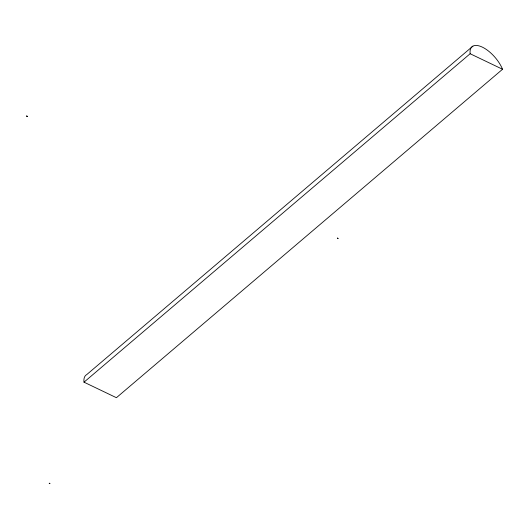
<?xml version="1.0" encoding="UTF-8"?>
<svg xmlns="http://www.w3.org/2000/svg" width="529" height="529" viewBox="0 0 529 529"><rect width="100%" height="100%" fill="white"/><g stroke="black" fill="none" stroke-linecap="round" stroke-linejoin="round"><path stroke-width="0.79" d="M472.906 46.135L86.769 374.572A23.329 10.606 49.6 0 0 84.005 382.176L116.413 397.702L502.55 69.266A23.329 10.606 49.6 0 0 482.362 47.141A23.329 10.606 49.6 0 0 470.142 53.74L84.005 382.176M470.142 53.74L502.55 69.266M338.084 238.42L337.442 238.11L338.084 238.42M49.891 483.552L49.243 483.241L49.891 483.552M27.005 116.175L26.45 115.99L27.435 116.459L27.005 116.175"/></g></svg>
